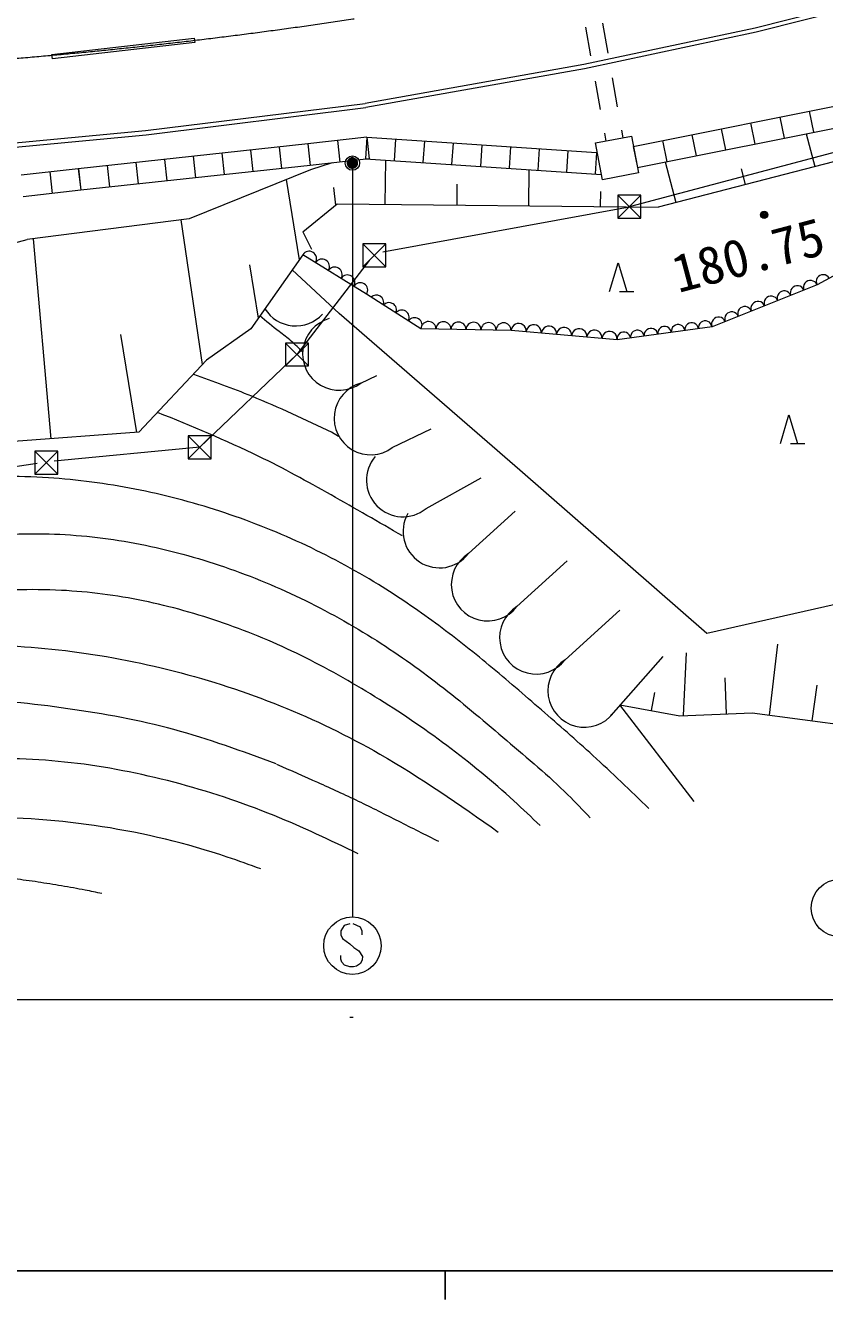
# Model space of a CAD drawing. Units: millimetres, scale not verified. Extents: x 40000 to 680000, y 20000 to 380000.
# Drawn here: x 253386 to 281213, y 204000 to 248370 of the extents above; entities that cross this region are included whole.
import ezdxf
from ezdxf.enums import TextEntityAlignment as Align

# ---------------------------------------------------------------- set-up
doc = ezdxf.new("R2010")
doc.units = ezdxf.units.MM
doc.header["$LTSCALE"] = 1000
doc.linetypes.add('CHAIN', pattern=[18.5, 12, -1.5, 3.5, -1.5])
for name, color, linetype, lineweight in [('M-BGD', 7, 'Continuous', 13), ('M-BMK', 2, 'CHAIN', 13), ('M-STR-STR3', 7, 'Continuous', 13), ('M-STR-STRC', 7, 'Continuous', 13), ('M-TTL-BAND', 7, 'Continuous', 25)]:
    doc.layers.add(name, color=color, linetype=linetype, lineweight=lineweight)
doc.styles.add('ＭＳ ゴシック', font='')
doc.styles.get('ＭＳ ゴシック').set_extended_font_data('MS Gothic')

# ---------------------------------------------------------------- blocks, each defined once
blk = doc.blocks.new('filled_dot')
at = {"color": 0, "linetype": 'Continuous', "lineweight": -2, "const_width": 1.25}
blk.add_lwpolyline([(-0.625, 0, 1), (0.625, 0, 1)], format="xyb", close=True, dxfattribs=at)

msp = doc.modelspace()

# ---------------------------------------------------------------- linework, layer by layer
at = {"layer": 'M-BGD'}
for p, q in [((285255, 249904), (278798, 248281)), ((285294, 249759), (278832, 248135)), ((278798, 248281), (272831, 247012)), ((278832, 248135), (272860, 246865)), ((272892, 248308), (273069, 247315)), ((273477, 248450), (273663, 247405)), ((254308, 247356), (259266, 247932)), ((259283, 247783), (254325, 247207)), ((259266, 247932), (259283, 247783)), ((254325, 247207), (254308, 247356)), ((272831, 247012), (265213, 245656)), ((272860, 246865), (265239, 245508)), ((273227, 246431), (273402, 245447)), ((273816, 246545), (273996, 245533)), ((274553, 244157), (286806, 246617)), ((274700, 243421), (286953, 245881)), ((257572, 244712), (265221, 245657)), ((257588, 244563), (265239, 245508)), ((280679, 245387), (280827, 244651)), ((278637, 244977), (278785, 244241)), ((279658, 245182), (279806, 244446)), ((249872, 243987), (257572, 244712)), ((249883, 243838), (257588, 244563)), ((273242, 244278), (274495, 244515)), ((273549, 244623), (273599, 244345)), ((274140, 244727), (274188, 244457)), ((274495, 244515), (274737, 243237)), ((276595, 244567), (276742, 243831)), ((277616, 244772), (277763, 244036)), ((280578, 244601), (280874, 243455)), ((263218, 244243), (255226, 243383)), ((262220, 244135), (262300, 243389)), ((265277, 244475), (263218, 244243)), ((263218, 244243), (263302, 243497)), ((263218, 244243), (263299, 243497)), ((264248, 244359), (264332, 243613)), ((265277, 244475), (265227, 243726)), ((265277, 244475), (265361, 243729)), ((265277, 244475), (273278, 243946)), ((266277, 244409), (266227, 243660)), ((267277, 244343), (267228, 243594)), ((268277, 244277), (268228, 243528)), ((269277, 244211), (269228, 243462)), ((270278, 244145), (270228, 243396)), ((271278, 244078), (271228, 243330)), ((273483, 243000), (273242, 244278)), ((274553, 244157), (274700, 243421)), ((283945, 244247), (275418, 242047)), ((275574, 244362), (275721, 243626)), ((257226, 243598), (257306, 242852)), ((258225, 243706), (258305, 242960)), ((259223, 243813), (259304, 243067)), ((260222, 243920), (260302, 243175)), ((261221, 244028), (261301, 243282)), ((265361, 243729), (263301, 243497)), ((264701, 243751), (264670, 243705)), ((264670, 243705), (264670, 243672)), ((264670, 243672), (264686, 243640)), ((264686, 243640), (264750, 243595)), ((264749, 243768), (264701, 243751)), ((264779, 243767), (264749, 243768)), ((264750, 243595), (264782, 243562)), ((264842, 243737), (264779, 243767)), ((264857, 243704), (264842, 243737)), ((264857, 243672), (264857, 243704)), ((265227, 243726), (273448, 243184)), ((265920, 243680), (265904, 242143)), ((272278, 244012), (272228, 243264)), ((273278, 243946), (273229, 243198)), ((275669, 243616), (276033, 242205)), ((255226, 243383), (253241, 243154)), ((254232, 243268), (254318, 242523)), ((255223, 243383), (255309, 242638)), ((255228, 243383), (255309, 242638)), ((263301, 243497), (255309, 242638)), ((256227, 243491), (256307, 242745)), ((263313, 243345), (259082, 241631)), ((264066, 243583), (263313, 243345)), ((264670, 243460), (264670, 243491)), ((264680, 243435), (264670, 243460)), ((264701, 243407), (264680, 243435)), ((264748, 243392), (264701, 243407)), ((264782, 243392), (264748, 243392)), ((264782, 243562), (264827, 243533)), ((264807, 243399), (264782, 243392)), ((264842, 243422), (264807, 243399)), ((264827, 243533), (264859, 243483)), ((264857, 243455), (264842, 243422)), ((264859, 243483), (264857, 243455)), ((270917, 243351), (270904, 242092)), ((274737, 243237), (273483, 243000)), ((278312, 243379), (278454, 242830)), ((262463, 243001), (262923, 240212)), ((264114, 242731), (264180, 242110)), ((268411, 242838), (268404, 242118)), ((255309, 242638), (253310, 242407)), ((273409, 242593), (273404, 242067)), ((263043, 241185), (264241, 242160)), ((264241, 242160), (275418, 242047)), ((259082, 241631), (253441, 240914)), ((259554, 236564), (258807, 241596)), ((253655, 240941), (254272, 233978)), ((263043, 241185), (263344, 240578)), ((283904, 240934), (280953, 239337)), ((247036, 239229), (253441, 240914)), ((263044, 240385), (261233, 237800)), ((265266, 239010), (263044, 240385)), ((273724, 239103), (274024, 240103)), ((274024, 240103), (274324, 239103)), ((261188, 240030), (261494, 238173)), ((264314, 238339), (262678, 239863)), ((280953, 239337), (277295, 237878)), ((267160, 237803), (265266, 239010)), ((274074, 239103), (274574, 239103)), ((270607, 232889), (264314, 238339)), ((277295, 237878), (273989, 237424)), ((256692, 237607), (257254, 234195)), ((261233, 237800), (259692, 236711)), ((270296, 237750), (267160, 237803)), ((270296, 237750), (267160, 237803)), ((273989, 237424), (270296, 237750)), ((259692, 236711), (257334, 234201)), ((265064, 235913), (265617, 236184)), ((279676, 233809), (279976, 234809)), ((279976, 234809), (280276, 233809)), ((266161, 233667), (267511, 234326)), ((257334, 234201), (252981, 233883)), ((264043, 234215), (264289, 234070)), ((280026, 233809), (280526, 233809)), ((267338, 231550), (269255, 232614)), ((277116, 227195), (270607, 232889)), ((268817, 229981), (270438, 231454)), ((270499, 228131), (272255, 229728)), ((284866, 228953), (277116, 227195)), ((272180, 226281), (274082, 228010)), ((279301, 224354), (279589, 226825)), ((273787, 224342), (275596, 226398)), ((276303, 224338), (276411, 226519)), ((277805, 224399), (277754, 225648)), ((275188, 224508), (275301, 225144)), ((280788, 224156), (280953, 225395)), ((274081, 224705), (276174, 224332)), ((276678, 221342), (274081, 224705)), ((273862, 224431), (273755, 224335)), ((276174, 224332), (278696, 224435)), ((278696, 224435), (283212, 223834)), ((264803, 213818), (264682, 213821))]:
    msp.add_line(p, q, dxfattribs=at)
at = {"layer": 'M-BGD', "color": 30}
for p, q in [((287066, 245410), (274281, 242022)), ((274811, 242457), (274011, 242457)), ((274011, 242457), (274011, 241657)), ((274811, 242457), (274011, 241657)), ((274011, 242457), (274811, 241657)), ((274811, 241657), (274811, 242457)), ((274281, 242022), (265837, 240472)), ((274011, 241657), (274811, 241657)), ((265936, 240768), (265136, 240768)), ((265136, 240768), (265136, 239968)), ((265936, 240768), (265136, 239968)), ((265136, 240768), (265936, 239968)), ((265936, 239968), (265936, 240768)), ((265359, 240181), (262838, 236912)), ((265136, 239968), (265936, 239968)), ((263238, 237312), (262438, 237312)), ((262438, 237312), (262438, 236512)), ((263238, 237312), (262438, 236512)), ((262438, 237312), (263238, 236512)), ((263238, 236512), (263238, 237312)), ((262838, 236912), (259454, 233683)), ((262438, 236512), (263238, 236512)), ((259854, 234083), (259054, 234083)), ((259054, 234083), (259054, 233283)), ((259854, 234083), (259054, 233283)), ((259054, 234083), (259854, 233283)), ((259854, 233283), (259854, 234083)), ((254516, 233546), (253716, 233546)), ((253716, 233546), (253716, 232746)), ((254516, 233546), (253716, 232746)), ((253716, 233546), (254516, 232746)), ((259454, 233683), (254386, 233191)), ((254516, 232746), (254516, 233546)), ((253791, 233117), (241483, 231267)), ((259054, 233283), (259854, 233283)), ((253716, 232746), (254516, 232746))]:
    msp.add_line(p, q, dxfattribs=at)
at = {"layer": 'M-BGD'}
for centre, radius in [((264772, 243577), 250), ((279111, 241777), 125), ((279111, 241777), 100), ((279111, 241777), 75), ((279111, 241777), 50), ((279111, 241777), 25)]:
    msp.add_circle(centre, radius, dxfattribs=at)
for centre, radius, start, end in [((263266, 240247), 261, 328.2668, 148.2668), ((263711, 239972), 261, 328.2668, 148.2668), ((264155, 239697), 261, 328.2668, 148.2668), ((264600, 239422), 261, 328.2668, 148.2668), ((281164, 239451), 240, 28.4353, 208.4353), ((265044, 239148), 261, 328.2668, 148.2668), ((280267, 239063), 246, 21.7419, 201.742), ((280725, 239245), 246, 21.7419, 201.742), ((265604, 238726), 258, 340.3999, 134.5747), ((266049, 238462), 258, 336.672, 138.3026), ((278896, 238516), 246, 21.7419, 201.742), ((279353, 238698), 246, 21.7419, 201.742), ((279810, 238881), 246, 21.7419, 201.742), ((262798, 239181), 1271, 212.3353, 316.985), ((266493, 238199), 258, 332.983, 141.9916), ((277981, 238151), 246, 21.7419, 201.742), ((278438, 238334), 246, 21.7419, 201.742), ((264309, 236936), 1271, 105.6436, 306.4213), ((266938, 237935), 258, 329.3167, 145.6579), ((267421, 237799), 261, 359.0238, 179.0238), ((267944, 237790), 261, 359.0238, 179.0238), ((268467, 237781), 261, 359.0238, 179.0238), ((268989, 237772), 261, 359.0238, 179.0238), ((269512, 237763), 261, 359.0238, 179.0238), ((270035, 237754), 261, 359.0238, 179.0238), ((270560, 237726), 265, 354.9568, 174.9569), ((271087, 237680), 265, 354.9568, 174.9569), ((271615, 237633), 265, 354.9568, 174.9569), ((272143, 237587), 265, 354.9568, 174.9569), ((275170, 237586), 238, 7.8172, 187.8172), ((275642, 237651), 238, 7.8172, 187.8172), ((276115, 237716), 238, 7.8172, 187.8172), ((276587, 237780), 238, 7.8172, 187.8172), ((277059, 237845), 238, 7.8172, 187.8172), ((277524, 237969), 246, 21.7419, 201.742), ((272670, 237540), 265, 354.9568, 174.9569), ((273198, 237494), 265, 354.9568, 174.9569), ((273725, 237447), 265, 354.9568, 174.9569), ((274225, 237456), 238, 7.8172, 187.8172), ((274698, 237521), 238, 7.8172, 187.8172), ((265406, 234690), 1271, 105.6436, 306.4213), ((266531, 232532), 1271, 139.1597, 309.408), ((267807, 230752), 1271, 150.8847, 322.6547), ((269488, 228902), 1271, 121.877, 322.6547), ((271170, 227052), 1271, 121.877, 322.6547), ((272851, 225202), 1271, 121.877, 322.6547)]:
    msp.add_arc(centre, radius, start, end, dxfattribs=at)
for points, knots in [([(263040, 236995), (262910, 237127), (262780, 237259), (262640, 237380), (262506, 237496), (262363, 237601), (262222, 237709), (261992, 237886), (261767, 238070), (261543, 238254)], [0, 0, 0, 0, 1, 1, 1, 2, 2, 2, 3, 3, 3, 3]), ([(259240, 236230), (259916, 235985), (260592, 235739), (261258, 235467), (261729, 235274), (262196, 235068), (262659, 234857), (263125, 234645), (263588, 234428), (264052, 234211)], [0, 0, 0, 0, 1, 1, 1, 2, 2, 2, 3, 3, 3, 3]), ([(266517, 230592), (265690, 231071), (264863, 231550), (264031, 232020), (263203, 232487), (262371, 232946), (261517, 233362), (260365, 233925), (259175, 234409), (257986, 234894)], [0, 0, 0, 0, 1, 1, 1, 2, 2, 2, 3, 3, 3, 3]), ([(275098, 221096), (274454, 221718), (273810, 222340), (273149, 222944), (272560, 223483), (271958, 224007), (271356, 224531), (270754, 225054), (270152, 225576), (269538, 226085), (268926, 226592), (268301, 227086), (267660, 227557), (267018, 228029), (266360, 228479), (265682, 228896), (264817, 229429), (263920, 229909), (262998, 230336), (262072, 230764), (261121, 231138), (260151, 231454), (259182, 231770), (258194, 232028), (257194, 232224), (256201, 232419), (255195, 232553), (254184, 232618), (253099, 232689), (252009, 232681), (250925, 232609), (249836, 232535), (248753, 232397), (247680, 232207), (246598, 232016), (245525, 231774), (244462, 231495), (243393, 231215), (242334, 230896), (241284, 230553), (240975, 230452), (240667, 230349), (240359, 230249), (240052, 230150), (239744, 230054), (239434, 229965), (239127, 229877), (238818, 229797), (238505, 229732), (238299, 229689), (238091, 229653), (237883, 229622), (237848, 229617), (237813, 229612), (237779, 229608), (237744, 229603), (237709, 229599), (237674, 229595), (237639, 229591), (237604, 229587), (237569, 229583), (237438, 229568), (237306, 229559), (237174, 229553), (237042, 229547), (236910, 229544), (236778, 229541), (236412, 229535), (236046, 229535), (235680, 229535)], [0, 0, 0, 0, 1, 1, 1, 2, 2, 2, 3, 3, 3, 4, 4, 4, 5, 5, 5, 6, 6, 6, 7, 7, 7, 8, 8, 8, 9, 9, 9, 10, 10, 10, 11, 11, 11, 12, 12, 12, 13, 13, 13, 14, 14, 14, 15, 15, 15, 16, 16, 16, 17, 17, 17, 18, 18, 18, 19, 19, 19, 20, 20, 20, 21, 21, 21, 22, 22, 22, 23, 23, 23, 23]), ([(229473, 230628), (229925, 230320), (230378, 230012), (230885, 229837), (231145, 229748), (231418, 229694), (231688, 229631), (231958, 229569), (232225, 229498), (232494, 229435), (232532, 229426), (232569, 229417), (232607, 229408), (232645, 229399), (232683, 229390), (232721, 229381), (232759, 229373), (232797, 229364), (232835, 229355), (233131, 229287), (233427, 229221), (233724, 229159), (234135, 229073), (234547, 228994), (234961, 228924), (235373, 228854), (235786, 228794), (236201, 228746), (236614, 228698), (237029, 228662), (237444, 228641), (238839, 228572), (240242, 228675), (241628, 228862), (243035, 229052), (244424, 229328), (245813, 229608), (247205, 229888), (248597, 230171), (250004, 230376), (251396, 230578), (252804, 230703), (254208, 230664), (255210, 230636), (256211, 230524), (257197, 230340), (258193, 230155), (259174, 229897), (260135, 229576), (261100, 229253), (262044, 228867), (262962, 228426), (263876, 227986), (264763, 227490), (265619, 226946), (266423, 226433), (267200, 225878), (267951, 225290), (268699, 224704), (269421, 224086), (270147, 223471), (270873, 222856), (271602, 222244), (272278, 221576), (272541, 221315), (272796, 221047), (273051, 220778)], [0, 0, 0, 0, 1, 1, 1, 2, 2, 2, 3, 3, 3, 4, 4, 4, 5, 5, 5, 6, 6, 6, 7, 7, 7, 8, 8, 8, 9, 9, 9, 10, 10, 10, 11, 11, 11, 12, 12, 12, 13, 13, 13, 14, 14, 14, 15, 15, 15, 16, 16, 16, 17, 17, 17, 18, 18, 18, 19, 19, 19, 20, 20, 20, 21, 21, 21, 22, 22, 22, 22]), ([(262121, 222657), (260942, 223089), (259762, 223520), (258555, 223847), (257348, 224175), (256113, 224398), (254866, 224576), (253620, 224754), (252363, 224886), (251118, 224870), (247816, 224826), (244603, 223734), (241266, 223324), (238262, 222956), (235157, 223141), (232319, 224064), (230190, 224756), (228210, 225863), (226167, 226803), (224222, 227699), (222219, 228444), (220216, 229190)], [0, 0, 0, 0, 1, 1, 1, 2, 2, 2, 3, 3, 3, 4, 4, 4, 5, 5, 5, 6, 6, 6, 7, 7, 7, 7]), ([(271308, 220507), (271006, 220795), (270705, 221083), (270397, 221364), (268907, 222725), (267273, 223931), (265556, 224995), (264721, 225512), (263867, 225995), (262987, 226426), (262111, 226856), (261209, 227234), (260286, 227555), (259372, 227874), (258438, 228136), (257490, 228330), (256549, 228523), (255594, 228648), (254636, 228697), (254100, 228724), (253562, 228728), (253026, 228713), (252487, 228698), (251949, 228666), (251412, 228622), (250874, 228578), (250337, 228522), (249800, 228461), (249263, 228400), (248727, 228334), (248191, 228269), (248062, 228253), (247933, 228237), (247804, 228221), (247675, 228205), (247546, 228189), (247417, 228173), (247288, 228157), (247159, 228140), (247030, 228122), (246901, 228105), (246773, 228087), (246644, 228069), (246515, 228050), (246387, 228030), (246258, 228010)], [0, 0, 0, 0, 1, 1, 1, 2, 2, 2, 3, 3, 3, 4, 4, 4, 5, 5, 5, 6, 6, 6, 7, 7, 7, 8, 8, 8, 9, 9, 9, 10, 10, 10, 11, 11, 11, 12, 12, 12, 13, 13, 13, 14, 14, 14, 15, 15, 15, 15]), ([(225381, 228266), (225472, 228224), (225564, 228182), (225655, 228140), (225746, 228097), (225837, 228055), (225928, 228012), (226019, 227969), (226110, 227926), (226201, 227883), (226259, 227855), (226316, 227828), (226374, 227800), (226431, 227772), (226489, 227744), (226546, 227716), (226603, 227688), (226661, 227660), (226718, 227632), (227135, 227427), (227549, 227215), (227959, 226996), (228313, 226807), (228664, 226612), (229015, 226419), (229365, 226227), (229717, 226036), (230072, 225854), (230423, 225674), (230779, 225502), (231142, 225347), (231499, 225194), (231863, 225058), (232235, 224947), (232948, 224734), (233690, 224617), (234434, 224571), (235196, 224523), (235961, 224551), (236720, 224622), (237501, 224695), (238276, 224814), (239047, 224953), (239825, 225094), (240599, 225256), (241373, 225418), (242179, 225586), (242985, 225754), (243794, 225912), (244588, 226068), (245385, 226214), (246184, 226341), (246975, 226466), (247768, 226573), (248565, 226652), (249361, 226731), (250159, 226782), (250959, 226796), (252233, 226820), (253509, 226751), (254775, 226599), (256056, 226444), (257327, 226205), (258576, 225884), (259828, 225562), (261060, 225159), (262260, 224675), (263452, 224195), (264612, 223635), (265725, 222997), (267153, 222178), (268503, 221229), (269852, 220281)], [0, 0, 0, 0, 1, 1, 1, 2, 2, 2, 3, 3, 3, 4, 4, 4, 5, 5, 5, 6, 6, 6, 7, 7, 7, 8, 8, 8, 9, 9, 9, 10, 10, 10, 11, 11, 11, 12, 12, 12, 13, 13, 13, 14, 14, 14, 15, 15, 15, 16, 16, 16, 17, 17, 17, 18, 18, 18, 19, 19, 19, 20, 20, 20, 21, 21, 21, 22, 22, 22, 23, 23, 23, 24, 24, 24, 24]), ([(264974, 219523), (264006, 219986), (263038, 220450), (262045, 220854), (260907, 221317), (259737, 221702), (258548, 222014), (257373, 222321), (256180, 222557), (254973, 222695), (253784, 222831), (252581, 222872), (251387, 222799), (250550, 222747), (249718, 222640), (248892, 222503), (248059, 222366), (247232, 222199), (246406, 222029), (245575, 221857), (244746, 221682), (243911, 221529), (243075, 221376), (242235, 221245), (241389, 221161), (240630, 221086), (239867, 221049), (239105, 221053), (238342, 221057), (237578, 221102), (236820, 221190), (236064, 221278), (235313, 221409), (234573, 221587), (233835, 221764), (233107, 221988), (232399, 222260), (231453, 222623), (230542, 223073), (229650, 223555), (228753, 224040), (227877, 224557), (226993, 225064), (226119, 225564), (225239, 226053), (224325, 226482), (223429, 226902), (222501, 227263), (221543, 227505), (221135, 227608), (220721, 227690), (220304, 227755), (219883, 227821), (219460, 227871), (219036, 227911), (218607, 227951), (218178, 227983), (217748, 228003), (217174, 228030), (216600, 228037), (216025, 228044)], [0, 0, 0, 0, 1, 1, 1, 2, 2, 2, 3, 3, 3, 4, 4, 4, 5, 5, 5, 6, 6, 6, 7, 7, 7, 8, 8, 8, 9, 9, 9, 10, 10, 10, 11, 11, 11, 12, 12, 12, 13, 13, 13, 14, 14, 14, 15, 15, 15, 16, 16, 16, 17, 17, 17, 18, 18, 18, 19, 19, 19, 20, 20, 20, 20]), ([(261583, 218995), (261195, 219137), (260807, 219279), (260416, 219411), (258998, 219890), (257535, 220235), (256053, 220467), (254595, 220695), (253120, 220813), (251649, 220776), (250803, 220755), (249959, 220684), (249119, 220584), (248274, 220483), (247433, 220354), (246593, 220218), (245747, 220080), (244902, 219935), (244054, 219802), (243201, 219668), (242346, 219548), (241486, 219460), (240704, 219380), (239919, 219327), (239132, 219310), (238348, 219292), (237563, 219310), (236782, 219371), (236007, 219432), (235236, 219536), (234475, 219694), (233720, 219851), (232975, 220060), (232253, 220329), (231931, 220449), (231613, 220581), (231300, 220722), (230986, 220864), (230676, 221015), (230370, 221173), (230063, 221332), (229760, 221498), (229460, 221670), (229161, 221841), (228864, 222018), (228569, 222198), (228471, 222258), (228373, 222318), (228275, 222378), (228178, 222439), (228080, 222500), (227983, 222560), (227885, 222621), (227788, 222682), (227690, 222742), (227593, 222803), (227495, 222863), (227397, 222923), (227299, 222983), (227201, 223043), (227103, 223103), (227004, 223162), (226906, 223221), (226807, 223280), (226708, 223338), (226609, 223396), (226509, 223454), (226410, 223511), (226310, 223568), (226209, 223624), (225941, 223774), (225670, 223918), (225396, 224059), (225123, 224200), (224847, 224336), (224570, 224471), (224294, 224605), (224015, 224736), (223736, 224866), (223457, 224996), (223178, 225125), (222898, 225254)], [0, 0, 0, 0, 1, 1, 1, 2, 2, 2, 3, 3, 3, 4, 4, 4, 5, 5, 5, 6, 6, 6, 7, 7, 7, 8, 8, 8, 9, 9, 9, 10, 10, 10, 11, 11, 11, 12, 12, 12, 13, 13, 13, 14, 14, 14, 15, 15, 15, 16, 16, 16, 17, 17, 17, 18, 18, 18, 19, 19, 19, 20, 20, 20, 21, 21, 21, 22, 22, 22, 23, 23, 23, 24, 24, 24, 25, 25, 25, 26, 26, 26, 27, 27, 27, 27]), ([(262132, 222645), (262609, 222435), (263085, 222225), (263560, 222012), (264034, 221800), (264507, 221585), (264975, 221360), (265442, 221135), (265904, 220900), (266367, 220666), (266836, 220429), (267305, 220194), (267775, 219958)], [0, 0, 0, 0, 1, 1, 1, 2, 2, 2, 3, 3, 3, 4, 4, 4, 4]), ([(256050, 218136), (255855, 218178), (255660, 218220), (255465, 218258), (255192, 218311), (254918, 218358), (254643, 218404), (254370, 218450), (254097, 218496), (253823, 218538), (253550, 218579), (253276, 218616), (253002, 218648), (252728, 218679), (252454, 218704), (252179, 218721), (251867, 218741), (251555, 218750), (251242, 218752), (250928, 218754), (250615, 218749), (250301, 218737), (249987, 218726), (249673, 218709), (249358, 218692)], [0, 0, 0, 0, 1, 1, 1, 2, 2, 2, 3, 3, 3, 4, 4, 4, 5, 5, 5, 6, 6, 6, 7, 7, 7, 8, 8, 8, 8])]:
    msp.add_open_spline(points, degree=3, knots=knots, dxfattribs=at)
at = {"layer": 'M-BMK'}
msp.add_arc((238036, 426597), 180000, 274.74367, 281.10987, dxfattribs=at)
at = {"layer": 'M-STR-STR3'}
msp.add_line((547248, 214438), (82141, 214438), dxfattribs=at)
at = {"layer": 'M-STR-STRC'}
for p, q in [((264772, 243577), (264772, 217323)), ((264490, 217020), (264366, 216836)), ((264682, 217086), (264490, 217020)), ((265053, 216965), (264803, 217083)), ((264366, 216836), (264368, 216704)), ((264368, 216704), (264432, 216575)), ((264432, 216575), (264687, 216393)), ((265116, 216833), (265053, 216965)), ((265116, 216704), (265116, 216833)), ((264687, 216393), (264816, 216261)), ((264816, 216261), (264995, 216146)), ((264995, 216146), (265122, 215945)), ((264368, 215856), (264366, 215977)), ((264408, 215753), (264368, 215856)), ((264492, 215643), (264408, 215753)), ((264679, 215582), (264492, 215643)), ((265056, 215703), (264914, 215611)), ((265116, 215835), (265056, 215703)), ((265122, 215945), (265116, 215835)), ((264814, 215582), (264679, 215582)), ((264914, 215611), (264814, 215582))]:
    msp.add_line(p, q, dxfattribs=at)
for centre in [(281747, 217634), (264773, 216323)]:
    msp.add_circle(centre, 1000, dxfattribs=at)
at = {"layer": 'M-TTL-BAND'}
for p, q in [((40000, 205000), (579000, 205000)), ((268000, 205000), (268000, 204000))]:
    msp.add_line(p, q, dxfattribs=at)

# ---------------------------------------------------------------- block references
at = {"layer": 'M-STR-STRC', "xscale": 160, "yscale": 160, "rotation": 270}
msp.add_blockref('filled_dot', (264772, 243577), dxfattribs=at)

# ---------------------------------------------------------------- texts
at = {"layer": 'M-BGD', "style": 'ＭＳ ゴシック'}
msp.add_text('180.75', height=1320, rotation=14.859, dxfattribs=at).set_placement((276218, 238667), align=Align.BOTTOM_LEFT)

doc.saveas('drawing.dxf')
